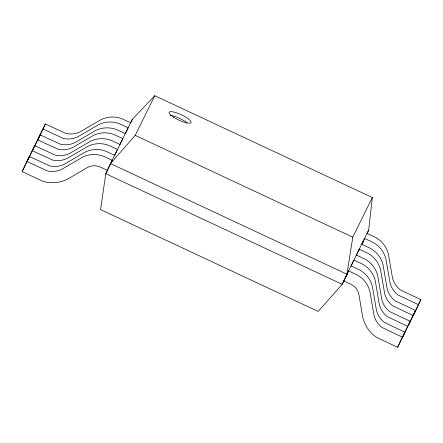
<?xml version="1.0" encoding="UTF-8"?>
<svg xmlns="http://www.w3.org/2000/svg" width="443" height="443" viewBox="0 0 443 443"><rect width="100%" height="100%" fill="white"/><g stroke="black" fill="none" stroke-linecap="round" stroke-linejoin="round"><path stroke-width="0.66" d="M367.031 233.622L368.698 230.044L372.33 197.517L154.745 95.716L132.274 119.433L110.506 163.589L105.783 173.717L100.578 209.622L318.163 311.418L342.206 284.328L344.327 280.037M372.33 197.517L352.794 237.155L346.93 274.2L342.206 284.328L105.783 173.717L107.295 170.649M26.873 161.479L47.467 170.959A21.757 21.109 26.2 0 0 61.887 169.215L82.808 157.032A25.86 25.09 26.2 0 1 103.247 156.174L112.151 160.255L107.427 170.383L100.472 167.133A14.331 13.905 26.2 0 0 87.044 167.692L69.241 178.191A33.28 32.289 26.2 0 1 43.01 181.364L22.15 171.607L29.338 156.479L49.932 165.959A21.757 21.109 26.2 0 0 64.351 164.215L85.272 152.032A25.86 25.09 26.2 0 1 105.711 151.174L114.615 155.26M29.338 156.479L22.15 171.607M34.676 145.653L27.488 160.776L34.676 145.653L55.27 155.128A21.757 21.109 26.2 0 0 69.689 153.383L90.61 141.201A25.86 25.09 26.2 0 1 111.049 140.342L119.953 144.429M32.826 149.944L40.014 134.822L60.608 144.296A21.757 21.109 26.2 0 0 75.028 142.552L95.948 130.375A25.86 25.09 26.2 0 1 116.387 129.517L125.291 133.598M40.014 134.822L34.471 146.611M45.352 123.99L38.164 139.113L45.352 123.99L65.952 133.465A21.757 21.109 26.2 0 0 80.366 131.721L101.286 119.544A25.86 25.09 26.2 0 1 121.725 118.685L130.63 122.766M114.709 155.382L117.489 149.424L108.585 145.343A25.86 25.09 26.2 0 0 88.146 146.201L67.225 158.384A21.757 21.109 26.2 0 1 52.806 160.128L32.212 150.648M120.047 144.551L122.827 138.598L113.923 134.511A25.86 25.09 26.2 0 0 93.484 135.37L72.563 147.552A21.757 21.109 26.2 0 1 58.144 149.297L37.55 139.816M125.386 133.72L128.165 127.767L119.261 123.68A25.86 25.09 26.2 0 0 98.822 124.538L77.902 136.721A21.757 21.109 26.2 0 1 63.487 138.465L42.888 128.991M130.607 123.01L132.274 119.433M346.315 275.995L347.428 273.613M351.133 265.994L353.913 260.035L362.751 264.255A25.86 25.09 26.2 0 1 375.215 280.508L379.319 304.396A21.757 21.109 26.2 0 0 387.232 316.59L407.71 326.325L410.174 321.33L389.696 311.59A21.757 21.109 26.2 0 1 381.783 299.396L377.68 275.507A25.86 25.09 26.2 0 0 365.215 259.255L356.377 255.041M356.471 255.162L359.251 249.204L368.089 253.424A25.86 25.09 26.2 0 1 380.554 269.676L384.657 293.565A21.757 21.109 26.2 0 0 392.57 305.759L413.048 315.494L415.512 310.499L395.034 300.758A21.757 21.109 26.2 0 1 387.121 288.565L383.018 264.676A25.86 25.09 26.2 0 0 370.553 248.429L361.715 244.209M358.658 250.76L359.495 248.972M361.815 244.331L364.589 238.378L373.427 242.592A25.86 25.09 26.2 0 1 385.892 258.845L389.995 282.734A21.757 21.109 26.2 0 0 397.914 294.927L418.386 304.662L420.85 299.667L400.372 289.927A21.757 21.109 26.2 0 1 392.459 277.733L388.356 253.85A25.86 25.09 26.2 0 0 375.891 237.598L367.053 233.378M362.33 243.506L363.443 241.119M402.371 337.156L381.894 327.416A21.757 21.109 26.2 0 1 373.981 315.228L369.877 291.339A25.86 25.09 26.2 0 0 357.412 275.086L348.575 270.867L343.851 280.995L350.806 284.245A14.331 13.905 26.2 0 1 358.991 294.922L362.38 315.338A33.28 32.289 26.2 0 0 376.788 337.522L397.648 347.284L404.836 332.156L384.358 322.421A21.757 21.109 26.2 0 1 376.445 310.227L372.341 286.339A25.86 25.09 26.2 0 0 359.877 270.086L351.039 265.872M404.836 332.156L397.648 347.284M407.71 326.325L402.986 336.453L410.174 321.33M413.048 315.494L408.324 325.622L415.512 310.499M418.386 304.662L413.662 314.79L420.85 299.667M368.698 230.044L346.93 274.2L110.506 163.589L135.204 135.359L154.745 95.716M346.138 276.354L347.65 273.287M358.531 251.209L359.439 249.37M362.158 243.849L363.371 241.396M135.204 135.359L352.794 237.155M170.167 115.296A12.133 2.935 25 0 1 187.112 122.789M173.473 117.146A12.133 2.935 25 0 0 191.077 122.578A12.133 2.935 25 0 0 175.721 112.588A12.133 2.935 25 0 0 173.473 117.146"/></g></svg>
